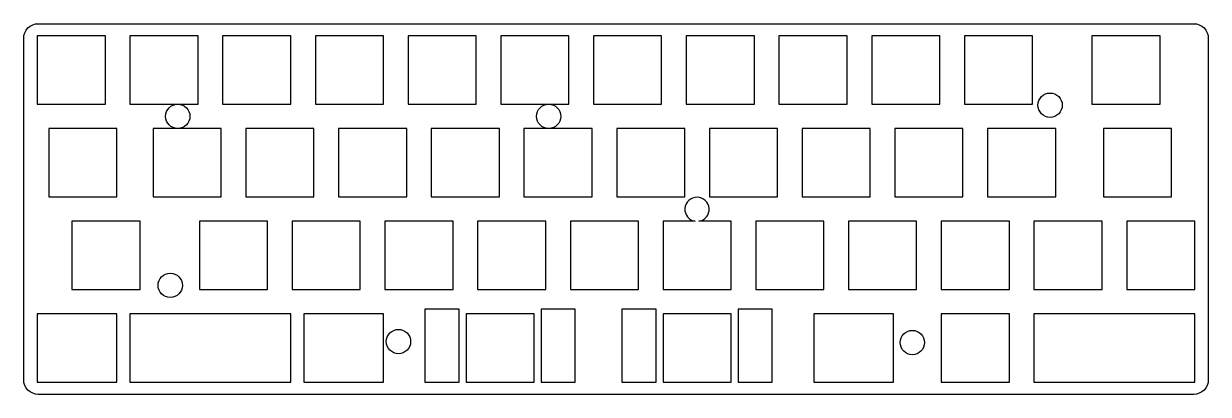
# Model space of a CAD drawing. Header units: millimetres. Extents: x -10 to 234, y -67 to 10.
import ezdxf

# ---------------------------------------------------------------- set-up
doc = ezdxf.new("R2010")
doc.units = ezdxf.units.MM
doc.layers.get('0').update_dxf_attribs({"linetype": 'CONTINUOUS'})

msp = doc.modelspace()

# ---------------------------------------------------------------- linework, layer by layer
for points in [[(230.61, 9.52, -0.414214), (233.61, 6.52), (233.61, -63.68, -0.414214), (230.61, -66.68), (-6.77, -66.68, -0.414214), (-9.77, -63.68), (-9.77, 6.52, -0.414214), (-6.77, 9.52)], [(128.21, -31.1), (121.59, -31.1), (121.59, -45.1), (135.59, -45.1), (135.59, -31.1), (128.92, -31.1, 13.967048)]]:
    msp.add_lwpolyline(points, format="xyb", close=True)
for points in [[(-7, 7), (-7, -7), (7, -7), (7, 7)], [(26.05, -7), (26.05, 7), (12.05, 7), (12.05, -7)], [(31.1, 7), (31.1, -7), (45.1, -7), (45.1, 7)], [(50.15, -7), (64.15, -7), (64.15, 7), (50.15, 7)], [(69.2, -7), (83.2, -7), (83.2, 7), (69.2, 7)], [(88.25, -7), (102.25, -7), (102.25, 7), (88.25, 7)], [(107.3, 7), (107.3, -7), (121.3, -7), (121.3, 7)], [(140.35, -7), (140.35, 7), (126.35, 7), (126.35, -7)], [(159.4, 7), (145.4, 7), (145.4, -7), (159.4, -7)], [(178.45, -7), (178.45, 7), (164.45, 7), (164.45, -7)], [(197.5, 7), (183.5, 7), (183.5, -7), (197.5, -7)], [(223.69, 7), (209.69, 7), (209.69, -7), (223.69, -7)], [(9.38, -12.05), (-4.62, -12.05), (-4.62, -26.05), (9.38, -26.05)], [(30.81, -12.05), (16.81, -12.05), (16.81, -26.05), (30.81, -26.05)], [(49.86, -12.05), (35.86, -12.05), (35.86, -26.05), (49.86, -26.05)], [(54.91, -12.05), (54.91, -26.05), (68.91, -26.05), (68.91, -12.05)], [(73.96, -12.05), (73.96, -26.05), (87.96, -26.05), (87.96, -12.05)], [(93.01, -12.05), (93.01, -26.05), (107.01, -26.05), (107.01, -12.05)], [(112.06, -26.05), (126.06, -26.05), (126.06, -12.05), (112.06, -12.05)], [(145.11, -26.05), (145.11, -12.05), (131.11, -12.05), (131.11, -26.05)], [(150.16, -12.05), (150.16, -26.05), (164.16, -26.05), (164.16, -12.05)], [(183.21, -12.05), (169.21, -12.05), (169.21, -26.05), (183.21, -26.05)], [(188.26, -12.05), (188.26, -26.05), (202.26, -26.05), (202.26, -12.05)], [(226.08, -12.05), (212.07, -12.05), (212.07, -26.05), (226.08, -26.05)], [(14.14, -45.1), (14.14, -31.1), (0.14, -31.1), (0.14, -45.1)], [(26.34, -31.1), (26.34, -45.1), (40.34, -45.1), (40.34, -31.1)], [(45.39, -45.1), (59.39, -45.1), (59.39, -31.1), (45.39, -31.1)], [(78.44, -31.1), (64.44, -31.1), (64.44, -45.1), (78.44, -45.1)], [(97.49, -45.1), (97.49, -31.1), (83.49, -31.1), (83.49, -45.1)], [(116.54, -31.1), (102.54, -31.1), (102.54, -45.1), (116.54, -45.1)], [(154.64, -45.1), (154.64, -31.1), (140.64, -31.1), (140.64, -45.1)], [(173.69, -31.1), (159.69, -31.1), (159.69, -45.1), (173.69, -45.1)], [(178.74, -31.1), (178.74, -45.1), (192.74, -45.1), (192.74, -31.1)], [(197.79, -45.1), (211.79, -45.1), (211.79, -31.1), (197.79, -31.1)], [(230.84, -45.1), (230.84, -31.1), (216.84, -31.1), (216.84, -45.1)], [(-7, -50.15), (-7, -64.15), (9.38, -64.15), (9.38, -50.15)], [(12.05, -50.15), (12.05, -64.15), (45.1, -64.15), (45.1, -50.15)], [(47.77, -50.15), (47.77, -64.15), (64.15, -64.15), (64.15, -50.15)], [(72.67, -49.15), (72.67, -64.15), (79.67, -64.15), (79.67, -49.15)], [(95.11, -50.15), (81.11, -50.15), (81.11, -64.15), (95.11, -64.15)], [(96.54, -64.15), (103.54, -64.15), (103.54, -49.15), (96.54, -49.15)], [(113.15, -49.15), (113.15, -64.15), (120.15, -64.15), (120.15, -49.15)], [(121.59, -64.15), (135.59, -64.15), (135.59, -50.15), (121.59, -50.15)], [(137.03, -64.15), (144.03, -64.15), (144.03, -49.15), (137.03, -49.15)], [(152.54, -64.15), (168.92, -64.15), (168.92, -50.15), (152.54, -50.15)], [(192.74, -64.15), (192.74, -50.15), (178.74, -50.15), (178.74, -64.15)], [(230.84, -64.15), (230.84, -50.15), (197.79, -50.15), (197.79, -64.15)]]:
    msp.add_lwpolyline(points, close=True)
for centre in [(201.11, -7.23), (21.88, -9.53), (98.08, -9.53), (20.33, -44.28), (67.23, -55.83), (172.81, -56.03)]:
    msp.add_circle(centre, 2.5)

doc.saveas('drawing.dxf')
